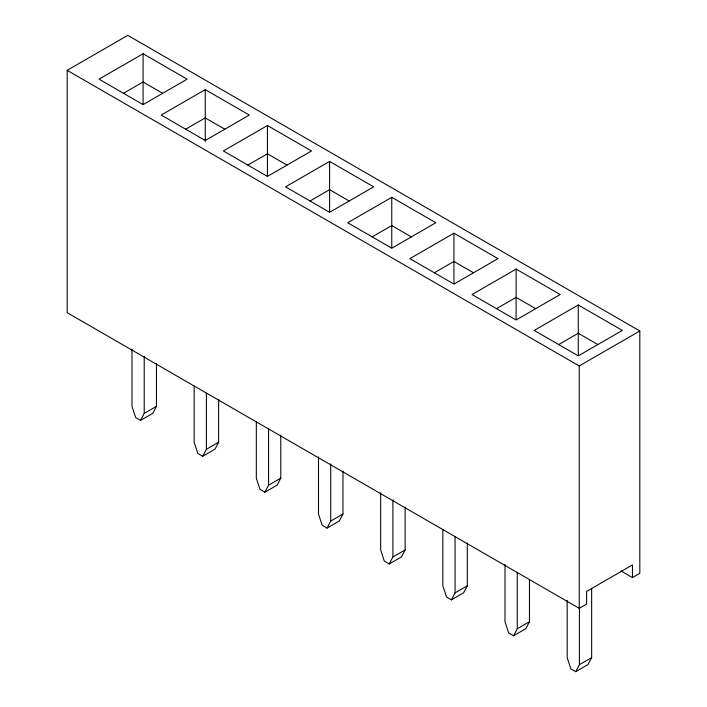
<?xml version="1.0" encoding="UTF-8"?>
<svg xmlns="http://www.w3.org/2000/svg" width="707" height="707" viewBox="0 0 707 707"><rect width="100%" height="100%" fill="white"/><g stroke="black" fill="none" stroke-linecap="round" stroke-linejoin="round"><path stroke-width="1.06" d="M329.595 161.417L285.54 186.851L329.595 212.286L373.65 186.851L329.595 161.417L329.595 211.932M131.979 349.134L131.979 406.357L135.656 417.572L140.543 420.391L144.219 413.418L144.219 356.204M156.459 363.442L156.459 406.357L152.783 413.33L140.543 420.391M194.151 386.128L194.151 442.246L197.819 453.461L202.715 456.289L206.391 449.316L206.391 393.198M218.631 399.331L218.631 442.246L214.955 449.219L202.715 456.289M256.323 422.026L256.323 478.144L259.99 489.359L264.886 492.178L268.563 485.214L268.563 429.087M280.794 435.229L280.794 478.144L277.126 485.117L264.886 492.178M318.495 456.819L318.495 514.042L322.162 525.248L327.058 528.076L330.726 521.103L330.726 463.88M342.966 471.118L342.966 514.042L339.298 521.006L327.058 528.076M380.658 492.708L380.658 549.931L384.334 561.146L389.23 563.965L392.898 557.001L392.898 499.778M405.138 507.016L405.138 549.931L401.47 556.904L389.23 563.965M442.829 529.702L442.829 585.829L446.506 597.035L451.402 599.863L455.069 592.89L455.069 536.772M467.309 542.905L467.309 585.829L463.633 592.793L451.402 599.863M505.001 564.495L505.001 621.718L508.669 632.933L513.565 635.752L517.241 628.788L517.241 572.661M529.481 579.908L529.481 621.718L525.805 628.691L513.565 635.752M567.173 600.393L567.173 657.616L570.841 668.822L575.737 671.65L579.413 664.677L579.413 607.454M591.644 588.286L591.644 657.616L587.977 664.58L575.737 671.65M632.473 577.575L632.473 564.92L586.58 591.414L586.58 604.07L579.236 608.312L67.183 312.68L67.183 70.329L127.764 35.35L639.817 330.982L639.817 573.333L632.473 577.575L621.011 570.956M143.088 53.732L99.024 79.166L143.088 104.609L187.143 79.166L143.088 53.732L143.088 104.256M123.504 93.297L143.088 81.994L162.663 93.297M205.251 89.63L161.196 115.064L205.251 140.499L249.315 115.064L205.251 89.63L205.251 141.435M185.676 129.195L205.251 117.892L224.835 129.195M267.423 125.519L223.368 150.953L267.423 176.397L311.487 150.953L267.423 125.519L267.423 176.043M247.848 165.085L267.423 153.781L287.007 165.085M310.011 200.982L329.595 189.679L349.178 200.982M391.766 197.306L347.711 222.74L391.766 248.184L435.821 222.74L391.766 197.306L391.766 247.83M372.182 236.872L391.766 225.568L411.35 236.872M453.938 233.204L409.874 258.638L453.938 284.073L497.993 258.638L453.938 233.204L453.938 283.719M144.219 413.418L156.459 406.357M434.354 272.769L453.938 261.466L473.513 272.769M516.11 269.093L472.046 294.527L516.11 319.971L560.165 294.527L516.11 269.093L516.11 319.617M206.391 449.316L218.631 442.246M496.526 308.659L516.11 297.355L535.685 308.659M578.273 304.991L534.218 330.425L578.273 355.86L622.337 330.425L578.273 304.991L578.273 355.506M268.563 485.214L280.794 478.144M558.698 344.556L578.273 333.253L597.857 344.556M67.183 70.329L579.236 365.952L639.817 330.982M330.726 521.103L342.966 514.042M392.898 557.001L405.138 549.931M455.069 592.89L467.309 585.829M517.241 628.788L529.481 621.718M579.413 664.677L591.644 657.616M579.236 365.952L579.236 608.312"/></g></svg>
